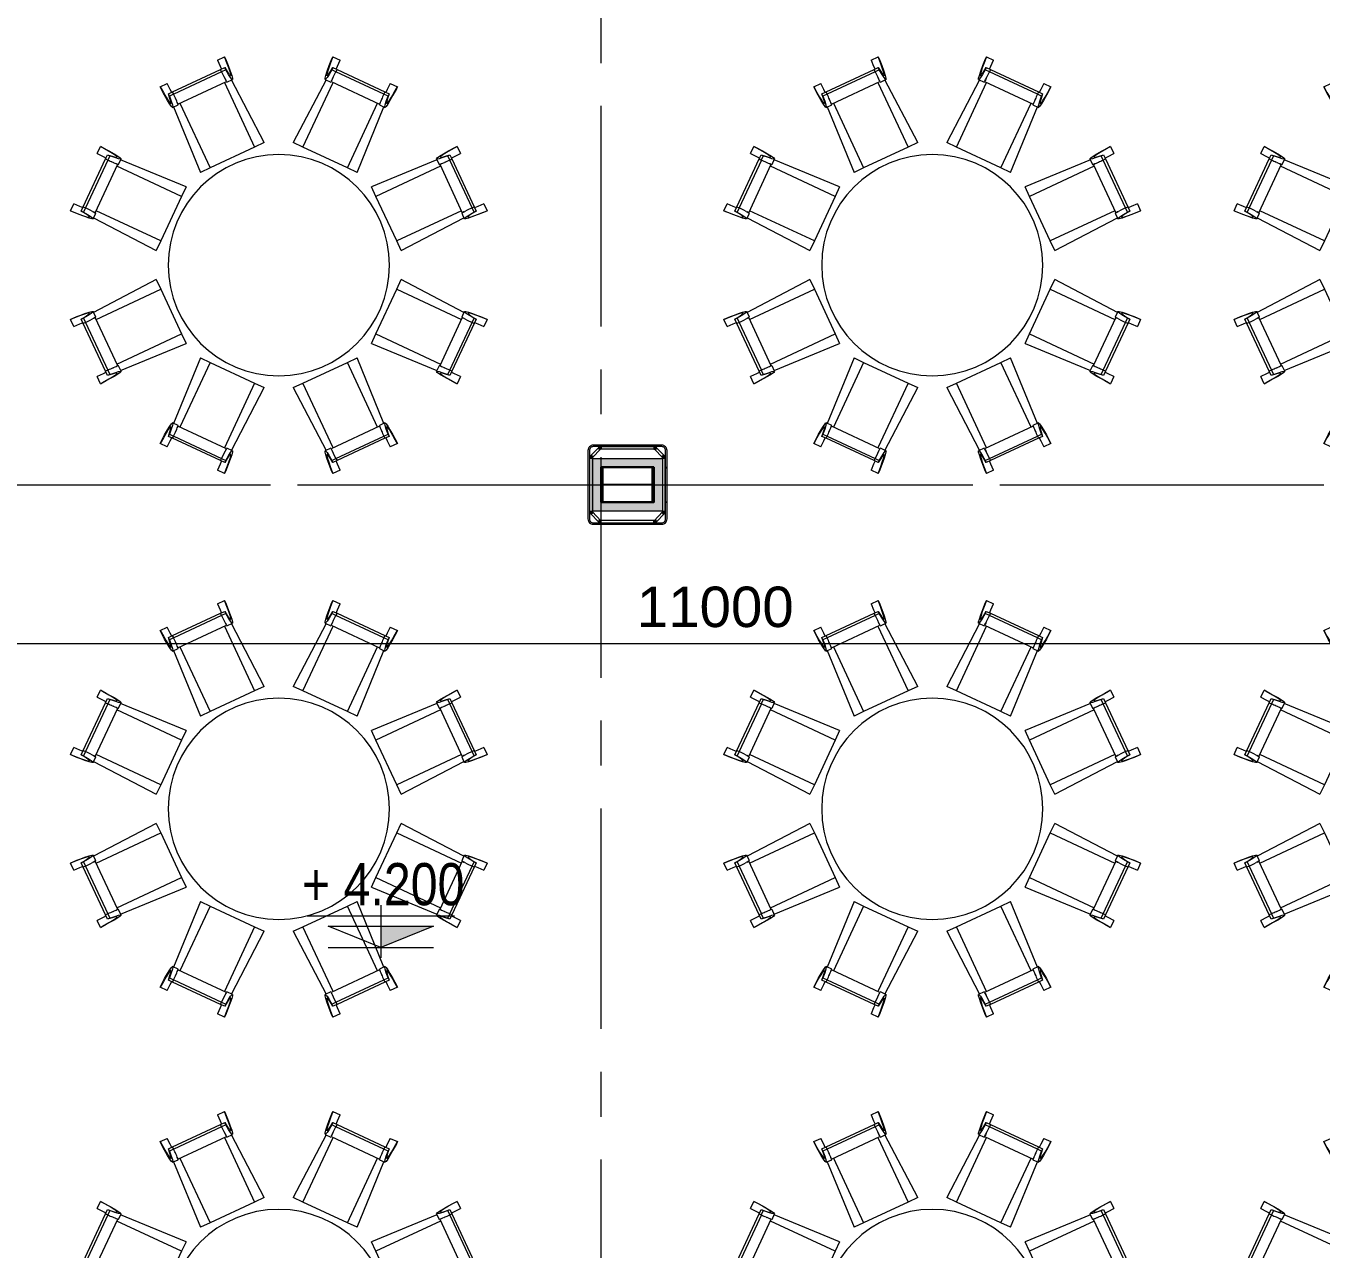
# Model space of a CAD drawing. Header units: millimetres. Extents: x 886808 to 1650903, y -1008069 to 230892.
# Drawn here: x 941642 to 949019, y -420272 to -413307 of the extents above; entities that cross this region are included whole.
import ezdxf

# ---------------------------------------------------------------- set-up
doc = ezdxf.new("R2010")
doc.units = ezdxf.units.MM
doc.linetypes.add('CENTER', pattern=[2, 1.25, -0.25, 0.25, -0.25])
doc.layers.get('0').update_dxf_attribs({"lineweight": 0})
for name, color, linetype, lineweight in [('03- Net Cua- 153', 153, 'Continuous', 9), ('06-Dim', 250, 'Continuous', 0), ('8l NET TO', 8, 'Continuous', 9), ('A-GLAZ-CURT', 52, 'Continuous', 5), ('A-Wall', 113, 'Continuous', 30), ('A_Dim', 8, 'Continuous', 5), ('ADP_007_text', 7, 'Continuous', 15), ('ADP_137_symbol', 137, 'Continuous', 9), ('DS_Dim', 8, 'Continuous', 0), ('I-FURN', 252, 'Continuous', 5)]:
    doc.layers.add(name, color=color, linetype=linetype, lineweight=lineweight)
doc.styles.add('ADP_HC_vni_HC', font='')
doc.styles.add('TIÊU ĐỀ', font='arial.ttf', dxfattribs={"height": 230})
doc.styles.get('ADP_HC_vni_HC').set_extended_font_data('VNI-Helve-Condense')
doc.dimstyles.new('1-100', dxfattribs={"dimtxt": 230, "dimasz": 150, "dimexe": 150, "dimexo": 300, "dimgap": 90, "dimtad": 1, "dimdec": 0, "dimrnd": 5, "dimzin": 0, "dimtxsty": 'TIÊU ĐỀ', "dimblk": 'ARCHTICK', "dimcen": 100, "dimdle": 120, "dimclrd": 256, "dimclre": 256, "dimclrt": 2, "dimadec": 0, "dimazin": 0, "dimtfac": 1, "dimtdec": 0, "dimtix": 1, "dimtmove": 1, "dimatfit": 3, "dimldrblk": 'OPEN30', "dimfxl": 900, "dimtolj": 1, "dimtzin": 0, "dimlwd": 13, "dimlwe": 13, "dimarcsym": 1})

# ---------------------------------------------------------------- blocks, each defined once
blk = doc.blocks.new('TRUC KHU BEP')
at = {"layer": '8l NET TO', "color": 251, "linetype": 'CENTER', "ltscale": 1000, "true_color": 0x636466, "transparency": 33554636}
for p, q in [((10000, -3998.8), (10000, 41158.2)), ((-5729.4, 27100), (13215, 27100))]:
    blk.add_line(p, q, dxfattribs=at)
blk = doc.blocks.new('cao độ')
at = {"layer": 'ADP_137_symbol'}
blk.add_hatch(color=0, dxfattribs=at).paths.add_polyline_path([(0, 1), (0, 0), (2.5, 1)])
at = {"layer": 'ADP_137_symbol', "color": 0}
for points in [[(0, 2), (0, -0.5)], [(-3.5, 1.5), (3.5, 1.5)], [(-2.5, 1), (2.5, 1), (0, 0), (-2.5, 1)], [(-2.5, 0), (2.5, 0)]]:
    blk.add_lwpolyline(points, dxfattribs=at)
at = {"layer": 'ADP_007_text', "style": 'ADP_HC_vni_HC'}
blk.add_attdef('A', (-3.745, 2), '', height=2, dxfattribs=at)
blk = doc.blocks.new('A$C0DD655ED')
at = {"layer": 'A_Dim', "transparency": 33554636}
h = blk.add_hatch(dxfattribs=at)
h.set_pattern_fill('ANGLE', color=256)
h.set_pattern_definition([(0, (4687050.9006, -31895392.7794), (0, 6.985), [5.08, -1.905]), (90, (4687050.9006, -31895392.7794), (-6.985, 4e-16), [5.08, -1.905])])
h.paths.add_polyline_path([(25, 375), (425, 375), (425, 75), (25, 75)])
h.paths.add_polyline_path([(75, 325), (375, 325), (375, 125), (75, 125)], flags=16)
at = {"layer": '03- Net Cua- 153', "linetype": 'Continuous', "transparency": 33554636}
for p, q in [((125, 442), (125, 450)), ((125, 442), (125, 450)), ((128, 442), (128, 450)), ((128, 442), (128, 450)), ((322, 442), (322, 450)), ((322, 442), (322, 450)), ((325, 442), (325, 450)), ((325, 442), (325, 450)), ((442, 325), (450, 325)), ((442, 322), (450, 322)), ((442, 128), (450, 128)), ((442, 125), (450, 125)), ((125, 8), (125, 0)), ((125, 8), (125, 0)), ((128, 8), (128, 0)), ((128, 8), (128, 0)), ((322, 8), (322, 0)), ((322, 8), (322, 0)), ((325, 8), (325, 0)), ((325, 8), (325, 0))]:
    blk.add_line(p, q, dxfattribs=at)
for points in [[(30, 0), (420, 0, 0.414214), (450, 30), (450, 420, 0.414214), (420, 450), (30, 450, 0.414214), (0, 420), (0, 30, 0.414214)], [(30, 8), (420, 8, 0.414214), (442, 30), (442, 420, 0.414214), (420, 442), (30, 442, 0.414214), (8, 420), (8, 30, 0.414214)]]:
    blk.add_lwpolyline(points, format="xyb", close=True, dxfattribs=at)
at = {"layer": 'A-GLAZ-CURT', "transparency": 33554636}
for points in [[(11, 389.1), (25, 389.1), (25, 375.1), (11, 375.1)], [(61, 442), (75, 442), (75, 428), (61, 428)], [(389, 442), (375, 442), (375, 428), (389, 428)], [(425, 389.1), (439, 389.1), (439, 375.1), (425, 375.1)], [(11, 75), (25, 75), (25, 61), (11, 61)], [(425, 75), (439, 75), (439, 61), (425, 61)], [(61, 8.1), (75, 8.1), (75, 22.1), (61, 22.1)], [(389, 8.1), (375, 8.1), (375, 22.1), (389, 22.1)]]:
    blk.add_lwpolyline(points, close=True, dxfattribs=at)
at = {"layer": 'A_Dim', "transparency": 33554636}
for points in [[(25, 375), (11, 389.1)], [(11, 375.1), (25, 389.1)], [(14.9, 389), (61, 437.7)], [(71, 427.9), (25, 379.3)], [(75, 427.9), (61, 442)], [(61, 428), (75, 442)], [(375, 427.9), (389, 442)], [(389, 428), (375, 442)], [(379, 427.9), (425, 379.3)], [(435.1, 389), (389, 437.7)], [(439, 375), (425, 389.1)], [(425, 375.1), (439, 389.1)], [(25, 60.9), (11, 75)], [(11, 61), (25, 75)], [(439, 60.9), (425, 75)], [(425, 61), (439, 75)], [(14.9, 61), (61, 12.3)], [(72.9, 20.1), (25, 70.7)], [(75, 22.2), (61, 8.1)], [(61, 22.1), (75, 8.1)], [(375, 22.2), (389, 8.1)], [(389, 22.1), (375, 8.1)], [(377.1, 20.1), (425, 70.7)], [(435.1, 61), (389, 12.3)]]:
    blk.add_lwpolyline(points, dxfattribs=at)
for points in [[(25, 61), (11, 61), (11, 389.1), (25, 389.1)], [(25, 375), (425, 375), (425, 75), (25, 75)], [(61, 442), (389, 442), (389, 427.9), (61, 427.9)], [(425, 61), (439, 61), (439, 389.1), (425, 389.1)], [(75, 325), (375, 325), (375, 125), (75, 125)], [(61, 8), (389, 8), (389, 22.1), (61, 22.1)]]:
    blk.add_lwpolyline(points, close=True, dxfattribs=at)
blk = doc.blocks.new('Cafeteria_Table_-_Round_3929 - 54_ Dia_-V26-MẶT BẰNG BỐ TRÍ TẦNG 2')
at = {"layer": 'I-FURN', "transparency": 33554636}
for p, q in [((-196.7, 1168), (-156.3, 1186.8)), ((-156.3, 1186.8), (-150.7, 1174.8)), ((455.5, 1174.8), (461.1, 1186.8)), ((461.1, 1186.8), (501.5, 1168)), ((-452, 986.2), (-179.4, 1113.3)), ((-179.4, 1113.3), (-155.2, 1124.6)), ((-173.6, 1100.9), (-179.4, 1113.3)), ((-149.4, 1112.1), (-173.6, 1100.9)), ((-149.4, 1112.1), (-155.2, 1124.6)), ((460, 1124.6), (454.2, 1112.1)), ((478.4, 1100.9), (454.2, 1112.1)), ((460, 1124.6), (484.2, 1113.3)), ((484.2, 1113.3), (478.4, 1100.9)), ((484.2, 1113.3), (756.8, 986.2)), ((-523.2, 1015.7), (-482.7, 1034.6)), ((-173.5, 1100.7), (-446.1, 973.6)), ((-421.7, 916.9), (-145.8, 1045.5)), ((-156.9, 1040.3), (14.9, 671.9)), ((-144.9, 1044.1), (-143.4, 1042.5)), ((-143.4, 1042), (-111.7, 1056.8)), ((-131, 1086.3), (-124.4, 1079)), ((-121.9, 1078.2), (-121.2, 1079.1)), ((69.7, 697.5), (-117.3, 1054.6)), ((422.1, 1054.6), (235.1, 697.5)), ((289.9, 671.9), (461.7, 1040.3)), ((416.5, 1056.8), (448.2, 1042)), ((426, 1079.1), (426.7, 1078.2)), ((429.2, 1079), (435.8, 1086.3)), ((448.2, 1042.5), (449.7, 1044.1)), ((450.6, 1045.5), (726.5, 916.9)), ((750.9, 973.6), (478.3, 1100.7)), ((787.5, 1034.6), (828, 1015.7)), ((-517.6, 1003.7), (-523.2, 1015.7)), ((-476.2, 974.9), (-452, 986.2)), ((-470.4, 962.5), (-476.2, 974.9)), ((-446.2, 973.8), (-470.4, 962.5)), ((-446.2, 973.8), (-452, 986.2)), ((-446.1, 973.6), (-452, 986.2)), ((756.8, 986.2), (750.9, 973.6)), ((756.8, 986.2), (751, 973.8)), ((775.2, 962.5), (751, 973.8)), ((756.8, 986.2), (781, 974.9)), ((781, 974.9), (775.2, 962.5)), ((828, 1015.7), (822.4, 1003.7)), ((-452.2, 898), (-420.5, 912.8)), ((-447, 900.9), (-293.5, 528.1)), ((-432.2, 942), (-433.8, 945.8)), ((-410.6, 922.1), (-238.8, 553.6)), ((543.6, 553.6), (715.4, 922.1)), ((598.3, 528.1), (751.8, 900.9)), ((725.3, 912.8), (757, 898)), ((738.6, 945.8), (737, 942)), ((-882.2, 635.1), (-863.3, 675.6)), ((-863.3, 675.6), (-851.3, 670)), ((14.9, 671.9), (-238.8, 553.6)), ((69.7, 697.5), (14.9, 671.9)), ((289.9, 671.9), (235.1, 697.5)), ((543.6, 553.6), (289.9, 671.9)), ((1156.1, 670), (1168.1, 675.6)), ((1168.1, 675.6), (1187, 635.1)), ((-960.9, 331.8), (-833.8, 604.4)), ((-821.2, 598.5), (-948.3, 325.9)), ((-833.8, 604.4), (-822.5, 628.6)), ((-833.8, 604.4), (-821.4, 598.6)), ((-833.8, 604.4), (-821.2, 598.5)), ((-822.5, 628.6), (-810.1, 622.8)), ((-810.1, 622.8), (-821.4, 598.6)), ((-767.2, 614.4), (-767.2, 615.6)), ((-760.4, 572.9), (-745.6, 604.6)), ((-375.7, 445.9), (-748.5, 599.4)), ((1053.3, 599.4), (680.5, 445.9)), ((1050.4, 604.6), (1065.2, 572.9)), ((1072, 615.6), (1072, 614.4)), ((1114.9, 622.8), (1127.3, 628.6)), ((1126.2, 598.6), (1114.9, 622.8)), ((1126, 598.5), (1138.6, 604.4)), ((1253.1, 325.9), (1126, 598.5)), ((1126.2, 598.6), (1138.6, 604.4)), ((1127.3, 628.6), (1138.6, 604.4)), ((1138.6, 604.4), (1265.7, 331.8)), ((-893.1, 298.2), (-764.5, 574.1)), ((-793.4, 586.2), (-789.6, 584.6)), ((-401.2, 391.2), (-769.7, 563)), ((-238.8, 553.6), (-293.5, 528.1)), ((598.3, 528.1), (543.6, 553.6)), ((1074.5, 563), (706, 391.2)), ((1069.3, 574.1), (1197.9, 298.2)), ((1094.4, 584.6), (1098.2, 586.2)), ((-375.7, 445.9), (-401.2, 391.2)), ((706, 391.2), (680.5, 445.9)), ((-401.2, 391.2), (-519.5, 137.5)), ((824.3, 137.5), (706, 391.2)), ((-1034.4, 308.7), (-1015.6, 349.1)), ((-1022.4, 303.1), (-1034.4, 308.7)), ((-972.2, 307.6), (-960.9, 331.8)), ((-972.2, 307.6), (-959.7, 301.8)), ((-960.9, 331.8), (-948.5, 326)), ((-948.5, 326), (-959.7, 301.8)), ((-907.9, 305.9), (-904.1, 304)), ((-904.4, 264.1), (-889.6, 295.8)), ((-902.4, 303.1), (-893.1, 298.2)), ((-890.1, 295.8), (-891.7, 297.3)), ((-519.5, 137.5), (-887.9, 309.3)), ((1192.4, 309.2), (824.3, 137.5)), ((1194.4, 295.8), (1209.2, 264.1)), ((1196.5, 297.3), (1194.9, 295.8)), ((1253.3, 326), (1265.7, 331.8)), ((1264.5, 301.8), (1253.3, 326)), ((1264.5, 301.8), (1277, 307.6)), ((1265.7, 331.8), (1277, 307.6)), ((1320.4, 349.1), (1339.2, 308.7)), ((1339.2, 308.7), (1327.2, 303.1)), ((-926.7, 273.6), (-925.8, 274.3)), ((-902.2, 269.7), (-545.1, 82.7)), ((849.9, 82.7), (1207, 269.7)), ((1230.6, 274.3), (1231.5, 273.6)), ((-519.5, 137.5), (-545.1, 82.7)), ((849.9, 82.7), (824.3, 137.5)), ((-545.1, -82.7), (-902.2, -269.7)), ((-887.9, -309.3), (-519.5, -137.5)), ((-545.1, -82.7), (-519.5, -137.5)), ((-519.5, -137.5), (-401.2, -391.2)), ((706, -391.2), (824.3, -137.5)), ((824.3, -137.5), (849.9, -82.7)), ((824.3, -137.5), (1192.4, -309.2)), ((1207, -269.7), (849.9, -82.7)), ((-925.8, -274.3), (-926.7, -273.6)), ((-889.6, -295.8), (-904.4, -264.1)), ((1209.2, -264.1), (1194.4, -295.8)), ((1231.5, -273.6), (1230.6, -274.3)), ((-1034.4, -308.7), (-1022.4, -303.1)), ((-1015.6, -349.1), (-1034.4, -308.7)), ((-959.7, -301.8), (-972.2, -307.6)), ((-960.9, -331.8), (-972.2, -307.6)), ((-948.5, -326), (-960.9, -331.8)), ((-833.8, -604.4), (-960.9, -331.8)), ((-959.7, -301.8), (-948.5, -326)), ((-948.3, -325.9), (-821.2, -598.5)), ((-904.1, -304), (-907.9, -305.9)), ((-893.1, -298.2), (-902.4, -303.1)), ((-764.5, -574.1), (-893.1, -298.2)), ((-891.7, -297.3), (-890.1, -295.8)), ((1197.9, -298.2), (1069.3, -574.1)), ((1126, -598.5), (1253.1, -325.9)), ((1265.7, -331.8), (1138.6, -604.4)), ((1194.9, -295.8), (1196.5, -297.3)), ((1253.3, -326), (1264.5, -301.8)), ((1265.7, -331.8), (1253.3, -326)), ((1277, -307.6), (1264.5, -301.8)), ((1277, -307.6), (1265.7, -331.8)), ((1339.2, -308.7), (1320.4, -349.1)), ((1327.2, -303.1), (1339.2, -308.7)), ((-769.7, -563), (-401.2, -391.2)), ((-401.2, -391.2), (-375.7, -445.9)), ((680.5, -445.9), (706, -391.2)), ((706, -391.2), (1074.5, -563)), ((-748.5, -599.4), (-375.7, -445.9)), ((680.5, -445.9), (1053.3, -599.4)), ((-745.6, -604.6), (-760.4, -572.9)), ((-293.5, -528.1), (-447, -900.9)), ((-238.8, -553.6), (-410.6, -922.1)), ((-293.5, -528.1), (-238.8, -553.6)), ((-238.8, -553.6), (14.9, -671.9)), ((289.9, -671.9), (543.6, -553.6)), ((543.6, -553.6), (598.3, -528.1)), ((715.4, -922.1), (543.6, -553.6)), ((751.8, -900.9), (598.3, -528.1)), ((1065.2, -572.9), (1050.4, -604.6)), ((1098.2, -586.2), (1094.4, -584.6)), ((-863.3, -675.6), (-882.2, -635.1)), ((-821.2, -598.5), (-833.8, -604.4)), ((-821.4, -598.6), (-833.8, -604.4)), ((-822.5, -628.6), (-833.8, -604.4)), ((-810.1, -622.8), (-822.5, -628.6)), ((-821.4, -598.6), (-810.1, -622.8)), ((-767.2, -615.6), (-767.2, -614.4)), ((1072, -614.4), (1072, -615.6)), ((1114.9, -622.8), (1126.2, -598.6)), ((1127.3, -628.6), (1114.9, -622.8)), ((1138.6, -604.4), (1126, -598.5)), ((1138.6, -604.4), (1126.2, -598.6)), ((1138.6, -604.4), (1127.3, -628.6)), ((1187, -635.1), (1168.1, -675.6)), ((-851.3, -670), (-863.3, -675.6)), ((14.9, -671.9), (-156.9, -1040.3)), ((-117.3, -1054.6), (69.7, -697.5)), ((14.9, -671.9), (69.7, -697.5)), ((235.1, -697.5), (289.9, -671.9)), ((235.1, -697.5), (422.1, -1054.6)), ((461.7, -1040.3), (289.9, -671.9)), ((1168.1, -675.6), (1156.1, -670)), ((-462, -919.6), (-463.2, -919.6)), ((-420.5, -912.8), (-452.2, -898)), ((-145.8, -1045.5), (-421.7, -916.9)), ((726.5, -916.9), (450.6, -1045.5)), ((757, -898), (725.3, -912.8)), ((768, -919.6), (766.8, -919.6)), ((-523.2, -1015.7), (-517.6, -1003.7)), ((-482.7, -1034.6), (-523.2, -1015.7)), ((-476.2, -974.9), (-470.4, -962.5)), ((-452, -986.2), (-476.2, -974.9)), ((-470.4, -962.5), (-446.2, -973.8)), ((-452, -986.2), (-446.1, -973.6)), ((-452, -986.2), (-446.2, -973.8)), ((-179.4, -1113.3), (-452, -986.2)), ((-446.1, -973.6), (-173.5, -1100.7)), ((478.3, -1100.7), (750.9, -973.6)), ((756.8, -986.2), (484.2, -1113.3)), ((750.9, -973.6), (756.8, -986.2)), ((751, -973.8), (775.2, -962.5)), ((751, -973.8), (756.8, -986.2)), ((781, -974.9), (756.8, -986.2)), ((775.2, -962.5), (781, -974.9)), ((828, -1015.7), (787.5, -1034.6)), ((822.4, -1003.7), (828, -1015.7)), ((-179.4, -1113.3), (-173.6, -1100.9)), ((-173.6, -1100.9), (-149.4, -1112.1)), ((-143.4, -1042.5), (-144.9, -1044.1)), ((-111.7, -1056.8), (-143.4, -1042)), ((448.2, -1042), (416.5, -1056.8)), ((449.7, -1044.1), (448.2, -1042.5)), ((454.2, -1112.1), (478.4, -1100.9)), ((478.4, -1100.9), (484.2, -1113.3)), ((-156.3, -1186.8), (-196.7, -1168)), ((-155.2, -1124.6), (-179.4, -1113.3)), ((-150.7, -1174.8), (-156.3, -1186.8)), ((-155.2, -1124.6), (-149.4, -1112.1)), ((454.2, -1112.1), (460, -1124.6)), ((461.1, -1186.8), (455.5, -1174.8)), ((484.2, -1113.3), (460, -1124.6)), ((501.5, -1168), (461.1, -1186.8))]:
    blk.add_line(p, q, dxfattribs=at)
at = {"layer": 'I-FURN', "transparency": 33554636, "flags": 128}
for points in [[(-121.2, 1079.1), (-121.5, 1086.5), (-125.3, 1101.2), (-132.3, 1122.9), (-142.7, 1151.5), (-156.3, 1186.8)], [(461.1, 1186.8), (447.5, 1151.5), (437.1, 1122.9), (430.1, 1101.2), (426.3, 1086.5), (426, 1079.1)], [(-196.7, 1168), (-181.7, 1133.5), (-173.7, 1115)], [(-155.2, 1124.6), (-141.5, 1101.8), (-131.2, 1086.6)], [(-150.7, 1174.8), (-135.4, 1135.9), (-123.7, 1104.4), (-115.7, 1080.7), (-111.5, 1065), (-111.1, 1057.5)], [(-111.1, 1057.5), (-114.8, 1058.3), (-122.4, 1067.7), (-134, 1085.7), (-149.4, 1112.1)], [(415.9, 1057.5), (416.3, 1065), (420.5, 1080.7), (428.5, 1104.4), (440.2, 1135.9), (455.5, 1174.8)], [(454.2, 1112.1), (438.8, 1085.7), (427.2, 1067.7), (419.6, 1058.3), (415.9, 1057.5)], [(436, 1086.6), (446.3, 1101.8), (460, 1124.6)], [(478.5, 1115), (486.5, 1133.5), (501.5, 1168)], [(-457, 982.9), (-466, 1000.9), (-482.7, 1034.6)], [(-173.5, 1100.7), (-160.1, 1073.4), (-153.4, 1060)], [(-145.8, 1045.5), (-151.6, 1056.5), (-153.5, 1060.3)], [(-151.4, 1056.1), (-150.5, 1054.4), (-147.5, 1048.7)], [(458.3, 1060.3), (456.4, 1056.5), (450.6, 1045.5)], [(452.3, 1048.7), (455.3, 1054.4), (456.2, 1056.1)], [(458.2, 1060), (464.9, 1073.4), (478.3, 1100.7)], [(787.5, 1034.6), (770.8, 1000.9), (761.8, 982.9)], [(-523.2, 1015.7), (-504.9, 982.6), (-489.6, 956.3), (-477.5, 936.9), (-468.7, 924.7), (-463.2, 919.6)], [(-453.1, 898), (-458.7, 903.2), (-468, 916.5), (-481, 937.8), (-497.6, 967), (-517.6, 1003.7)], [(-463.2, 919.6), (-461.1, 922), (-462.5, 932.1), (-467.6, 949.8), (-476.2, 974.9)], [(-470.4, 962.5), (-460, 933.7), (-453.7, 913.2), (-451.4, 901.3), (-453.1, 898)], [(757.9, 898), (756.2, 901.3), (758.5, 913.2), (764.8, 933.7), (775.2, 962.5)], [(822.4, 1003.7), (802.4, 967), (785.8, 937.8), (772.8, 916.5), (763.5, 903.2), (757.9, 898)], [(781, 974.9), (772.4, 949.8), (767.3, 932.1), (765.9, 922), (768, 919.6)], [(768, 919.6), (773.5, 924.7), (782.3, 936.9), (794.4, 956.3), (809.7, 982.6), (828, 1015.7)], [(-420.9, 913.1), (-421.1, 915.3), (-425.5, 926.2)], [(730.3, 926.2), (725.9, 915.3), (725.7, 913.1)], [(-767.2, 615.6), (-772.3, 621.1), (-784.5, 629.9), (-803.9, 642), (-830.2, 657.3), (-863.3, 675.6)], [(-851.3, 670), (-814.6, 650), (-785.4, 633.4), (-764.1, 620.4), (-750.8, 611.1), (-745.6, 605.5)], [(1050.4, 605.5), (1055.6, 611.1), (1068.9, 620.4), (1090.2, 633.4), (1119.4, 650), (1156.1, 670)], [(1168.1, 675.6), (1135, 657.3), (1108.7, 642), (1089.3, 629.9), (1077.1, 621.1), (1072, 615.6)], [(-882.2, 635.1), (-848.5, 618.4), (-830.5, 609.4)], [(-822.5, 628.6), (-797.4, 620), (-779.7, 614.9), (-769.6, 613.5)], [(-745.6, 605.5), (-748.9, 603.8), (-760.8, 606.1), (-781.3, 612.4), (-810.1, 622.8)], [(1114.9, 622.8), (1086.1, 612.4), (1065.6, 606.1), (1053.7, 603.8), (1050.4, 605.5)], [(1074.4, 613.5), (1084.5, 614.9), (1102.2, 620), (1127.3, 628.6)], [(1135.3, 609.4), (1153.3, 618.4), (1187, 635.1)], [(-775.6, 578.6), (-773.8, 577.9), (-762.9, 573.5), (-760.7, 573.3)], [(1065.5, 573.3), (1067.7, 573.5), (1078.6, 577.9)], [(-1034.4, 308.7), (-999.1, 295.1), (-970.5, 284.7), (-948.8, 277.7), (-934.1, 273.9), (-926.7, 273.6)], [(-905.1, 263.5), (-912.6, 263.9), (-928.3, 268.1), (-952, 276.1), (-983.5, 287.8), (-1022.4, 303.1)], [(-962.6, 326.1), (-981.1, 334.1), (-1015.6, 349.1)], [(-926.6, 276.8), (-934.2, 283.6), (-949.4, 293.9), (-972.2, 307.6)], [(-959.7, 301.8), (-933.3, 286.4), (-915.3, 274.8), (-905.9, 267.2), (-905.1, 263.5)], [(-907.6, 305.8), (-921, 312.5), (-948.3, 325.9)], [(-896.3, 299.9), (-902, 302.9), (-902.6, 303.2)], [(1197.9, 298.2), (1208.9, 304), (1212.7, 305.9)], [(1208.5, 303.8), (1206.8, 302.9), (1201.1, 299.9)], [(1327.2, 303.1), (1288.3, 287.8), (1256.8, 276.1), (1233.1, 268.1), (1217.4, 263.9), (1209.9, 263.5)], [(1209.9, 263.5), (1210.7, 267.2), (1220.1, 274.8), (1238.1, 286.4), (1264.5, 301.8)], [(1253.1, 325.9), (1225.8, 312.5), (1212.4, 305.8)], [(1277, 307.6), (1254.2, 293.9), (1239, 283.6), (1231.4, 276.8)], [(1231.5, 273.6), (1238.9, 273.9), (1253.6, 277.7), (1275.3, 284.7), (1303.9, 295.1), (1339.2, 308.7)], [(1320.4, 349.1), (1285.9, 334.1), (1267.4, 326.1)], [(-926.7, -273.6), (-934.1, -273.9), (-948.8, -277.7), (-970.5, -284.7), (-999.1, -295.1), (-1034.4, -308.7)], [(-1022.4, -303.1), (-983.5, -287.8), (-952, -276.1), (-928.3, -268.1), (-912.6, -263.9), (-905.1, -263.5)], [(-972.2, -307.6), (-949.4, -293.9), (-934.2, -283.6), (-926.6, -276.8)], [(-905.1, -263.5), (-905.9, -267.2), (-915.3, -274.8), (-933.3, -286.4), (-959.7, -301.8)], [(1264.5, -301.8), (1238.1, -286.4), (1220.1, -274.8), (1210.7, -267.2), (1209.9, -263.5)], [(1209.9, -263.5), (1217.4, -263.9), (1233.1, -268.1), (1256.8, -276.1), (1288.3, -287.8), (1327.2, -303.1)], [(1231.4, -276.8), (1239, -283.6), (1254.2, -293.9), (1277, -307.6)], [(1339.2, -308.7), (1303.9, -295.1), (1275.3, -284.7), (1253.6, -277.7), (1238.9, -273.9), (1231.5, -273.6)], [(-1015.6, -349.1), (-981.1, -334.1), (-962.6, -326.1)], [(-948.3, -325.9), (-921, -312.5), (-907.6, -305.8)], [(-902.6, -303.2), (-902, -302.9), (-896.3, -299.9)], [(1212.7, -305.9), (1208.9, -304), (1197.9, -298.2)], [(1201.1, -299.9), (1206.8, -302.9), (1208.5, -303.8)], [(1212.4, -305.8), (1225.8, -312.5), (1253.1, -325.9)], [(1267.4, -326.1), (1285.9, -334.1), (1320.4, -349.1)], [(-789.6, -584.6), (-793.4, -586.2), (-794.8, -586.8)], [(-760.7, -573.3), (-762.9, -573.5), (-773.8, -577.9), (-775.6, -578.6)], [(1078.6, -577.9), (1067.7, -573.5), (1065.5, -573.3)], [(-830.5, -609.4), (-848.5, -618.4), (-882.2, -635.1)], [(-863.3, -675.6), (-830.2, -657.3), (-803.9, -642), (-784.5, -629.9), (-772.3, -621.1), (-767.2, -615.6)], [(-745.6, -605.5), (-750.8, -611.1), (-764.1, -620.4), (-785.4, -633.4), (-814.6, -650), (-851.3, -670)], [(-769.6, -613.5), (-779.7, -614.9), (-797.4, -620), (-822.5, -628.6)], [(-810.1, -622.8), (-781.3, -612.4), (-760.8, -606.1), (-748.9, -603.8), (-745.6, -605.5)], [(1050.4, -605.5), (1053.7, -603.8), (1065.6, -606.1), (1086.1, -612.4), (1114.9, -622.8)], [(1156.1, -670), (1119.4, -650), (1090.2, -633.4), (1068.9, -620.4), (1055.6, -611.1), (1050.4, -605.5)], [(1072, -615.6), (1077.1, -621.1), (1089.3, -629.9), (1108.7, -642), (1135, -657.3), (1168.1, -675.6)], [(1127.3, -628.6), (1102.2, -620), (1084.5, -614.9), (1074.4, -613.5)], [(1187, -635.1), (1153.3, -618.4), (1135.3, -609.4)], [(-463.2, -919.6), (-468.7, -924.7), (-477.5, -936.9), (-489.6, -956.3), (-504.9, -982.6), (-523.2, -1015.7)], [(-517.6, -1003.7), (-497.6, -967), (-481, -937.8), (-468, -916.5), (-458.7, -903.2), (-453.1, -898)], [(-476.2, -974.9), (-467.6, -949.8), (-462.5, -932.1), (-461.1, -922)], [(-453.1, -898), (-451.4, -901.3), (-453.7, -913.2), (-460, -933.7), (-470.4, -962.5)], [(-434.4, -947.2), (-433.8, -945.8), (-432.2, -942)], [(-426.2, -928), (-425.5, -926.2), (-421.1, -915.3), (-420.9, -913.1)], [(725.7, -913.1), (725.9, -915.3), (730.3, -926.2), (731, -928)], [(737, -942), (738.6, -945.8), (739.2, -947.2)], [(775.2, -962.5), (764.8, -933.7), (758.5, -913.2), (756.2, -901.3), (757.9, -898)], [(757.9, -898), (763.5, -903.2), (772.8, -916.5), (785.8, -937.8), (802.4, -967), (822.4, -1003.7)], [(765.9, -922), (767.3, -932.1), (772.4, -949.8), (781, -974.9)], [(828, -1015.7), (809.7, -982.6), (794.4, -956.3), (782.3, -936.9), (773.5, -924.7), (768, -919.6)], [(-482.7, -1034.6), (-466, -1000.9), (-457, -982.9)], [(761.8, -982.9), (770.8, -1000.9), (787.5, -1034.6)], [(-153.4, -1060), (-160.1, -1073.4), (-173.5, -1100.7)], [(-156.3, -1186.8), (-142.7, -1151.5), (-132.3, -1122.9), (-125.3, -1101.2), (-121.5, -1086.5), (-121.2, -1079.1)], [(-121.2, -1079.1), (-124.4, -1079), (-131.2, -1086.6), (-141.5, -1101.8), (-155.2, -1124.6)], [(-153.5, -1060.3), (-151.6, -1056.5), (-145.8, -1045.5)], [(-147.5, -1048.7), (-150.5, -1054.4), (-151.4, -1056.1)], [(-111.1, -1057.5), (-111.5, -1065), (-115.7, -1080.7), (-123.7, -1104.4), (-135.4, -1135.9), (-150.7, -1174.8)], [(-149.4, -1112.1), (-134, -1085.7), (-122.4, -1067.7), (-114.8, -1058.3), (-111.1, -1057.5)], [(455.5, -1174.8), (440.2, -1135.9), (428.5, -1104.4), (420.5, -1080.7), (416.3, -1065), (415.9, -1057.5)], [(415.9, -1057.5), (419.6, -1058.3), (427.2, -1067.7), (438.8, -1085.7), (454.2, -1112.1)], [(460, -1124.6), (446.3, -1101.8), (436, -1086.6), (429.2, -1079), (426, -1079.1)], [(426, -1079.1), (426.3, -1086.5), (430.1, -1101.2), (437.1, -1122.9), (447.5, -1151.5), (461.1, -1186.8)], [(450.6, -1045.5), (456.4, -1056.5), (458.3, -1060.3)], [(456.2, -1056.1), (455.3, -1054.4), (452.3, -1048.7)], [(478.3, -1100.7), (464.9, -1073.4), (458.2, -1060)], [(-173.7, -1115), (-181.7, -1133.5), (-196.7, -1168)], [(501.5, -1168), (486.5, -1133.5), (478.5, -1115)]]:
    blk.add_lwpolyline(points, dxfattribs=at)
at = {"layer": 'I-FURN', "transparency": 33554636}
for start, end in [(0, 180), (180, 0)]:
    blk.add_arc((152.4, 0), 630, start, end, dxfattribs=at)
for centre, major_axis, start_param, end_param in [((-832.6, 1796.5), (-412.1, 883.7), 3.410964, 3.51126), ((1137.4, 1796.5), (412.1, 883.7), 2.771925, 2.872221), ((-832.6, 1796.5), (-412.1, 883.7), 3.23382, 3.401937), ((1137.4, 1796.5), (412.1, 883.7), 2.881248, 3.049365), ((-1644.1, 985), (-883.7, 412.1), 2.771925, 2.865674), ((1948.9, 985), (883.7, 412.1), 3.417511, 3.51126), ((-1644.1, 985), (-883.7, 412.1), 2.881248, 3.049365), ((1948.9, 985), (883.7, 412.1), 3.23382, 3.401937), ((-1644.1, -985), (883.7, 412.1), 0.269372, 0.369668), ((-1644.1, -985), (883.7, 412.1), 0.092227, 0.260344), ((1948.9, -985), (-883.7, 412.1), 6.022841, 6.190958), ((1948.9, -985), (-883.7, 412.1), 5.913518, 6.013814), ((-832.6, -1796.5), (412.1, 883.7), 5.913518, 6.013814), ((-832.6, -1796.5), (412.1, 883.7), 6.022841, 6.190958), ((1137.4, -1796.5), (-412.1, 883.7), 0.092227, 0.260344), ((1137.4, -1796.5), (-412.1, 883.7), 0.269372, 0.369668)]:
    blk.add_ellipse(centre, major_axis=major_axis, ratio=0.007077, start_param=start_param, end_param=end_param, dxfattribs=at)
blk = doc.blocks.new('A$C6383743D')
at = {"layer": 'I-FURN', "transparency": 33554636}
for p in [(-1194.7, 23392.2, 0), (2527.8, 23392.2, 0), (5433.2, 23392.2, 0), (-1194.7, 20296.2, 0), (2527.8, 20296.2, 0), (5433.2, 20296.2, 0), (-1194.7, 17385.2, 0), (2527.8, 17385.2, 0), (5433.2, 17385.2, 0)]:
    blk.add_blockref('Cafeteria_Table_-_Round_3929 - 54_ Dia_-V26-MẶT BẰNG BỐ TRÍ TẦNG 2', p, dxfattribs=at)
blk = doc.blocks.new('_ArchTick')
at = {"color": 0, "linetype": 'ByBlock', "const_width": 0.15}
blk.add_lwpolyline([(-0.5, -0.5), (0.5, 0.5)], dxfattribs=at)
blk = doc.blocks.new('*D1264')
at = {"layer": 'A_Dim', "lineweight": 13, "transparency": 16777216}
for p, q in [((951068.6, -416645), (951068.6, -416674)), ((940068.6, -416695), (940068.6, -416674)), ((939948.6, -416824), (951188.6, -416824))]:
    blk.add_line(p, q, dxfattribs=at)
at = {"layer": 'Defpoints', "color": 0, "transparency": 16777216}
for p in [(951068.6, -416824), (951068.6, -416945), (940068.6, -416995)]:
    blk.add_point(p, dxfattribs=at)
at = {"layer": 'A_Dim', "lineweight": 13, "transparency": 16777216, "xscale": 150, "yscale": 150, "zscale": 150, "rotation": 180}
blk.add_blockref('_ArchTick', (940068.6, -416824), dxfattribs=at)
at = {"layer": 'A_Dim', "lineweight": 13, "transparency": 16777216, "xscale": 150, "yscale": 150, "zscale": 150}
blk.add_blockref('_ArchTick', (951068.6, -416824), dxfattribs=at)
at = {"layer": 'A_Dim', "color": 2, "transparency": 16777216, "insert": (945568.6, -416616.6), "char_height": 230, "attachment_point": 5, "style": 'TIÊU ĐỀ'}
blk.add_mtext('\\A1;11000', dxfattribs=at)
blk = doc.blocks.new('_Open30')
at = {"color": 0, "linetype": 'ByBlock', "lineweight": -2}
for p, q in [((-1, 0.268), (0, 0)), ((0, 0), (-1, -0.268)), ((0, 0), (-1, 0))]:
    blk.add_line(p, q, dxfattribs=at)
blk = doc.blocks.new('cc')
at = {"layer": 'A-GLAZ-CURT', "transparency": 33554636}
blk.add_lwpolyline([(222569.3, 39756), (222287.3, 39756), (222287.3, 39659), (222278.3, 39659), (222278.3, 39859), (222287.3, 39859), (222287.3, 39762), (222569.3, 39762), (222569.3, 39859), (222578.3, 39859), (222578.3, 39659), (222569.3, 39659)], close=True, dxfattribs=at)
at = {"layer": 'A-Wall', "transparency": 33554636}
blk.add_lwpolyline([(222278.3, 39659), (222578.3, 39659), (222578.3, 39859), (222278.3, 39859)], close=True, dxfattribs=at)

msp = doc.modelspace()

# ---------------------------------------------------------------- linework, layer by layer
at = {"layer": '8l NET TO', "color": 251, "linetype": 'CENTER', "ltscale": 1000, "true_color": 0x636466, "transparency": 33554636}
for p, q in [((944918.6, -447012.7), (944918.6, -401855.7)), ((941785.5, -415919.7), (971474.1, -415919.7))]:
    msp.add_line(p, q, dxfattribs=at)

# ---------------------------------------------------------------- block references
at = {"transparency": 33554636}
msp.add_blockref('TRUC KHU BEP', (934918.6, -443019.7), dxfattribs=at)
at = {"layer": '06-Dim', "ltscale": 50, "transparency": 33554636, "xscale": 120, "yscale": 120, "zscale": 120}
msp.add_blockref('cao độ', (943664.1, -418554.3), dxfattribs=at).add_auto_attribs({'A': '+ 4.200'})
at = {"layer": 'A_Dim'}
msp.add_blockref('A$C6383743D', (944124.5, -438061.4, 0), dxfattribs=at)
at = {"layer": 'A_Dim', "transparency": 33554636}
msp.add_blockref('A$C0DD655ED', (944843.6, -416144.7), dxfattribs=at)
at = {"layer": 'DS_Dim', "transparency": 33554636}
msp.add_blockref('cc', (722640.3, -455678.7), dxfattribs=at)

# ---------------------------------------------------------------- dimensions: what is measured, and where the dimension line sits
at = {"layer": 'A_Dim'}
dim = msp.add_linear_dim(base=(951068.6, -416824), p1=(940068.6, -416995), p2=(951068.6, -416945), dimstyle='1-100', dxfattribs=at)
dim.commit()
dim.dimension.update_dxf_attribs({"geometry": '*D1264', "text_midpoint": (945568.6, -416616.6)})

doc.saveas('drawing.dxf')
